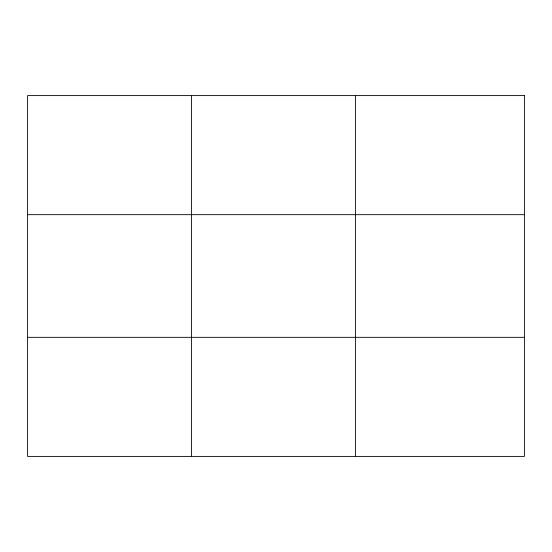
<?xml version="1.0" encoding="UTF-8"?>
<svg xmlns="http://www.w3.org/2000/svg" width="552" height="552" viewBox="0 0 552 552"><rect width="100%" height="100%" fill="white"/><g stroke="black" fill="none" stroke-linecap="round" stroke-linejoin="round"><path stroke-width="0.83" d="M191.544 456.401L191.544 95.6M355.488 456.401L355.488 95.6M27.6 214.666L524.4 214.666M27.6 337.334L524.4 337.334M524.4 95.6L524.4 456.401L27.6 456.401L27.6 95.6L524.4 95.6"/></g></svg>
